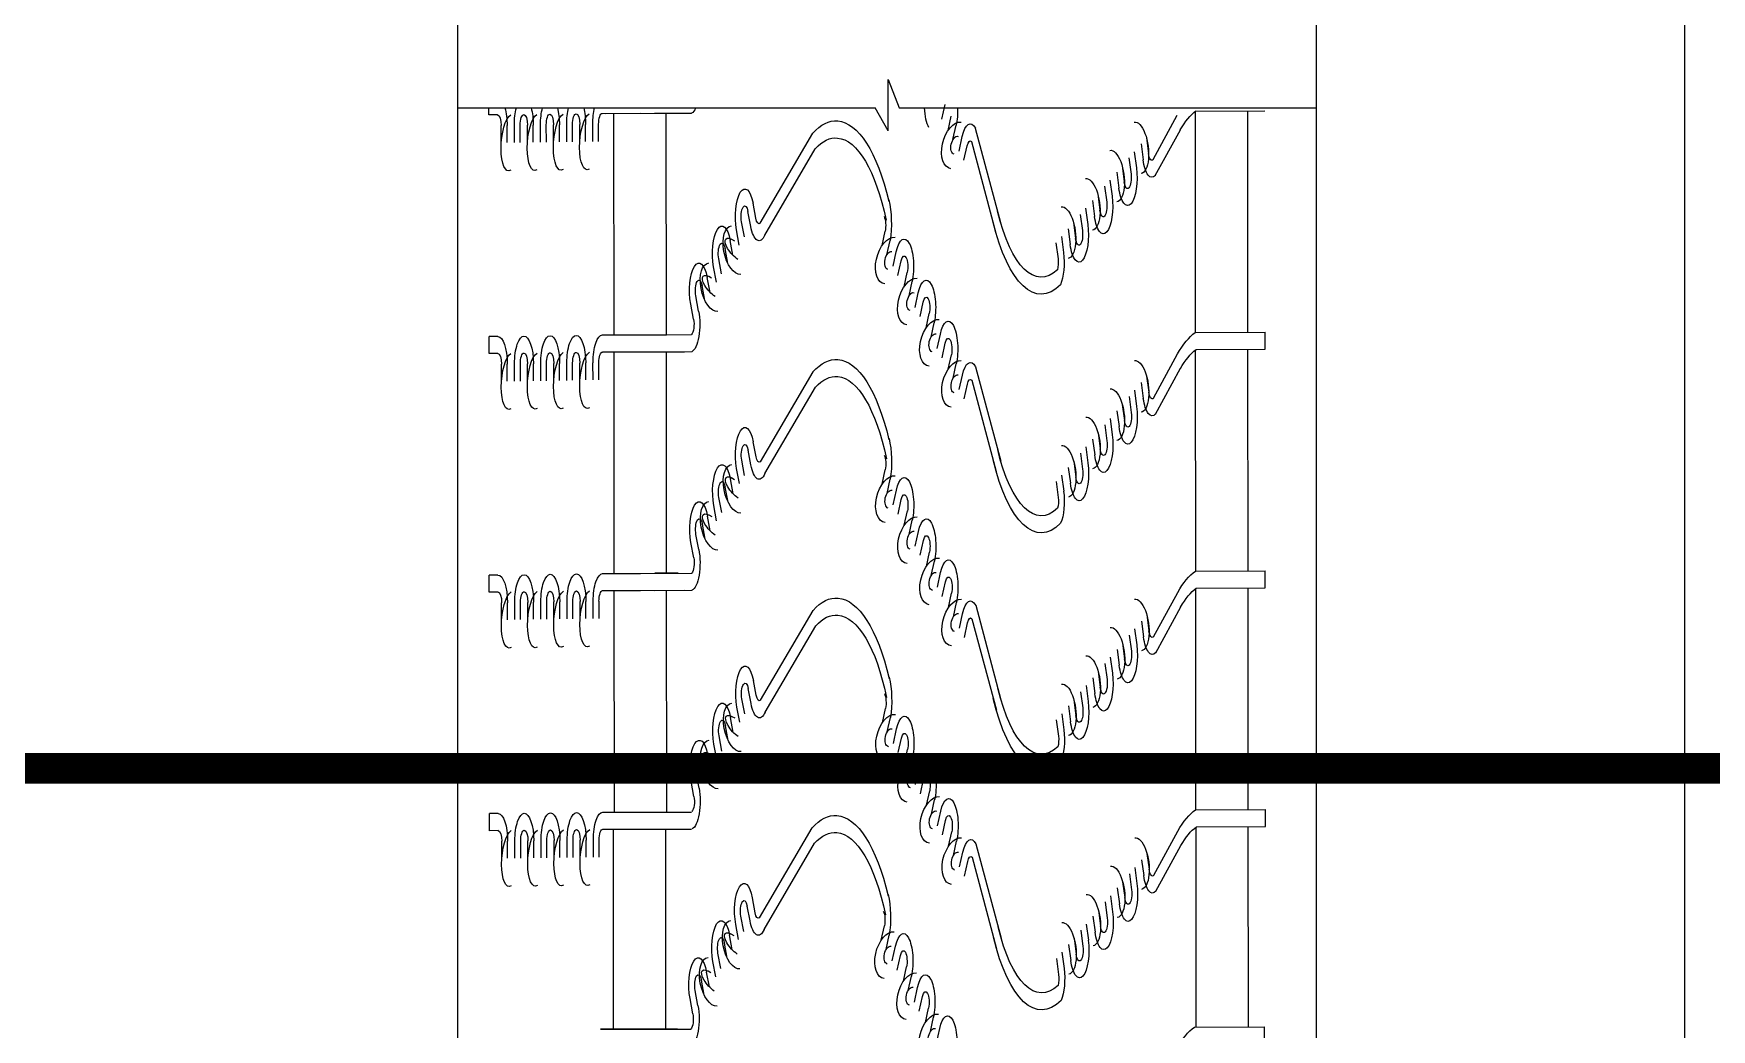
# Model space of a CAD drawing. Header units: inches. Extents: x -26985 to 86262, y -10753 to 149570.
# Drawn here: x -4527 to -3980, y 45802 to 46126 of the extents above; entities that cross this region are included whole.
import ezdxf

# ---------------------------------------------------------------- set-up
doc = ezdxf.new("R2010")
doc.units = ezdxf.units.IN
doc.header["$MEASUREMENT"] = 0
doc.linetypes.add('ACAD_ISO02W100', pattern=[15, 12, -3])
for name, color, linetype in [('JY', 7, 'Continuous'), ('JYKC', 4, 'Continuous'), ('JYKC-YM', 4, 'Continuous')]:
    doc.layers.add(name, color=color, linetype=linetype)

# ---------------------------------------------------------------- blocks, each defined once
blk = doc.blocks.new('JYDSB-3115-P')
at = {"layer": 'JYKC', "color": 132}
for p, q in [((0, 440), (3115, 440)), ((0, 160), (3115, 160))]:
    blk.add_line(p, q, dxfattribs=at)
at = {"layer": 'JYKC', "color": 136, "ltscale": 0.5}
for p, q in [((615.26, 303.92), (615.26, 440)), ((310.21, 422.98), (315.77, 422.98)), ((315.67, 400.23), (315.77, 422.98)), ((380.97, 400.82), (381.06, 423.33)), ((381.06, 423.33), (386.62, 423.33)), ((386.52, 400.58), (386.62, 423.33)), ((458.72, 400.76), (458.81, 423.27)), ((458.81, 423.27), (464.37, 423.27)), ((464.28, 400.53), (464.37, 423.27)), ((536.47, 400.7), (536.56, 423.21)), ((536.56, 423.21), (542.12, 423.21)), ((542.03, 400.47), (542.12, 423.21)), ((614.22, 400.64), (614.31, 423.15)), ((381.04, 417.64), (315.75, 417.69)), ((458.79, 417.59), (386.59, 417.64)), ((536.54, 417.53), (464.34, 417.58)), ((614.29, 417.47), (542.09, 417.52)), ((380.8, 400.59), (315.68, 400.64)), ((458.55, 400.53), (386.52, 400.58)), ((536.3, 400.47), (464.28, 400.53)), ((614.05, 400.41), (542.03, 400.47)), ((359.95, 387.6), (374.87, 395.79)), ((365.15, 386.93), (379.58, 394.78)), ((437.7, 387.55), (452.62, 395.73)), ((442.9, 386.87), (457.33, 394.72)), ((515.45, 387.49), (530.37, 395.67)), ((520.65, 386.81), (535.08, 394.66)), ((593.2, 387.43), (608.12, 395.61)), ((598.4, 386.76), (612.83, 394.6)), ((370.24, 382.94), (365.08, 383.63)), ((372.27, 384.7), (367.11, 385.39)), ((447.99, 382.88), (442.83, 383.57)), ((450.02, 384.64), (444.86, 385.34)), ((525.74, 382.82), (520.58, 383.51)), ((527.77, 384.58), (522.61, 385.28)), ((603.49, 382.76), (598.33, 383.46)), ((605.52, 384.53), (600.36, 385.22)), ((363.05, 376.78), (357.89, 377.47)), ((365.67, 378.97), (360.43, 379.67)), ((367.7, 380.73), (362.46, 381.44)), ((443.42, 378.91), (438.18, 379.62)), ((445.45, 380.68), (440.21, 381.38)), ((521.17, 378.85), (515.93, 379.56)), ((523.2, 380.62), (517.96, 381.32)), ((598.92, 378.8), (593.68, 379.5)), ((600.95, 380.56), (595.71, 381.26)), ((358.48, 372.81), (353.24, 373.51)), ((361.02, 375.01), (355.86, 375.71)), ((436.23, 372.75), (430.99, 373.45)), ((438.77, 374.95), (433.61, 375.65)), ((440.8, 376.72), (435.64, 377.41)), ((513.98, 372.69), (508.74, 373.4)), ((516.52, 374.9), (511.36, 375.59)), ((518.55, 376.66), (513.39, 377.35)), ((591.73, 372.63), (586.49, 373.34)), ((594.27, 374.84), (589.11, 375.53)), ((596.3, 376.6), (591.14, 377.29)), ((351.8, 367.09), (346.64, 367.78)), ((353.83, 368.85), (348.67, 369.55)), ((356.45, 371.05), (351.21, 371.75)), ((429.55, 367.03), (424.39, 367.72)), ((431.58, 368.79), (426.42, 369.49)), ((434.2, 370.99), (428.96, 371.69)), ((507.3, 366.97), (502.14, 367.67)), ((509.33, 368.74), (504.17, 369.43)), ((511.95, 370.93), (506.71, 371.63)), ((585.05, 366.91), (579.89, 367.61)), ((587.08, 368.68), (581.92, 369.37)), ((589.7, 370.87), (584.46, 371.57)), ((344.61, 360.93), (339.45, 361.62)), ((347.23, 363.12), (341.99, 363.83)), ((349.26, 364.88), (344.02, 365.59)), ((422.36, 360.87), (417.2, 361.56)), ((424.98, 363.06), (419.74, 363.77)), ((427.01, 364.83), (421.77, 365.53)), ((500.11, 360.81), (494.96, 361.5)), ((502.73, 363), (497.49, 363.71)), ((504.76, 364.77), (499.52, 365.47)), ((577.87, 360.75), (572.71, 361.45)), ((580.48, 362.95), (575.24, 363.65)), ((582.51, 364.71), (577.27, 365.41)), ((338.02, 355.2), (332.78, 355.9)), ((340.05, 356.96), (334.81, 357.66)), ((342.58, 359.16), (337.42, 359.86)), ((415.77, 355.14), (410.53, 355.84)), ((417.8, 356.9), (412.56, 357.61)), ((420.33, 359.11), (415.17, 359.8)), ((493.52, 355.08), (488.28, 355.78)), ((495.55, 356.84), (490.31, 357.55)), ((498.08, 359.05), (492.92, 359.74)), ((571.27, 355.02), (566.03, 355.73)), ((573.3, 356.79), (568.06, 357.49)), ((575.83, 358.99), (570.68, 359.68)), ((371.03, 327.68), (341.19, 335.65)), ((375.38, 328.92), (344.61, 337.15)), ((448.78, 327.62), (418.94, 335.6)), ((453.13, 328.86), (422.36, 337.09)), ((526.53, 327.56), (496.69, 335.54)), ((530.88, 328.8), (500.12, 337.03)), ((604.28, 327.5), (574.44, 335.48)), ((608.63, 328.74), (577.87, 336.97)), ((364.91, 325.23), (369.65, 326.26)), ((367.9, 323.63), (372.65, 324.67)), ((442.66, 325.17), (447.4, 326.2)), ((445.65, 323.57), (450.4, 324.61)), ((520.41, 325.11), (525.15, 326.15)), ((523.41, 323.51), (528.15, 324.55)), ((598.16, 325.05), (602.9, 326.09)), ((601.16, 323.46), (605.9, 324.49)), ((371.65, 321.64), (376.32, 322.65)), ((374.64, 320.04), (379.31, 321.06)), ((378.31, 318.03), (383.06, 319.06)), ((381.31, 316.43), (386.05, 317.46)), ((449.4, 321.58), (454.07, 322.6)), ((452.39, 319.98), (457.06, 321)), ((456.06, 317.97), (460.81, 319)), ((459.06, 316.37), (463.8, 317.41)), ((527.15, 321.52), (531.82, 322.54)), ((530.14, 319.92), (534.81, 320.94)), ((533.81, 317.91), (538.56, 318.95)), ((536.81, 316.31), (541.55, 317.35)), ((604.9, 321.46), (609.57, 322.48)), ((607.89, 319.86), (612.56, 320.88)), ((611.57, 317.85), (616.31, 318.89)), ((310.46, 316.08), (315.2, 317.12)), ((314.2, 314.08), (318.87, 315.1)), ((317.2, 312.49), (321.87, 313.51)), ((385.05, 314.43), (389.72, 315.45)), ((388.05, 312.84), (392.72, 313.86)), ((391.72, 310.83), (396.46, 311.86)), ((462.8, 314.38), (467.47, 315.39)), ((465.8, 312.78), (470.47, 313.8)), ((540.55, 314.32), (545.22, 315.34)), ((543.55, 312.72), (548.22, 313.74)), ((320.87, 310.48), (325.61, 311.51)), ((323.86, 308.88), (328.61, 309.91)), ((327.61, 306.88), (332.28, 307.9)), ((394.71, 309.23), (399.46, 310.26)), ((398.46, 307.23), (403.13, 308.25)), ((401.45, 305.64), (406.12, 306.66)), ((469.47, 310.77), (474.21, 311.8)), ((472.46, 309.17), (477.21, 310.21)), ((476.21, 307.17), (480.88, 308.19)), ((479.2, 305.58), (483.87, 306.6)), ((547.22, 310.71), (551.96, 311.74)), ((550.21, 309.11), (554.96, 310.15)), ((553.96, 307.12), (558.63, 308.14)), ((556.95, 305.52), (561.62, 306.54)), ((330.6, 305.29), (335.27, 306.31)), ((334.27, 303.28), (339.01, 304.31)), ((337.27, 301.68), (342.01, 302.71)), ((405.12, 303.62), (409.87, 304.66)), ((408.12, 302.03), (412.86, 303.06)), ((411.86, 300.03), (416.53, 301.05)), ((482.87, 303.57), (487.62, 304.6)), ((485.87, 301.97), (490.61, 303)), ((489.61, 299.97), (494.28, 300.99)), ((560.62, 303.51), (565.37, 304.54)), ((563.62, 301.91), (568.36, 302.95)), ((567.36, 299.92), (572.03, 300.93)), ((624.52, 300.32), (615.26, 303.92)), ((341.01, 299.68), (345.68, 300.7)), ((344.01, 298.09), (348.68, 299.1)), ((414.86, 298.44), (419.53, 299.45)), ((492.61, 298.38), (497.28, 299.4)), ((570.36, 298.32), (575.03, 299.34)), ((607.76, 300.32), (615.26, 296.14)), ((607.76, 300.32), (624.52, 300.32)), ((615.26, 160), (615.26, 296.14)), ((347.45, 259.87), (375.58, 276.35)), ((351.32, 258.37), (380.61, 275.53)), ((418.31, 260.22), (446.43, 276.7)), ((422.17, 258.71), (451.46, 275.88)), ((496.06, 260.16), (524.18, 276.64)), ((499.92, 258.66), (529.21, 275.82)), ((573.81, 260.1), (601.93, 276.58)), ((577.67, 258.6), (606.96, 275.76)), ((423.8, 257.3), (428.66, 256.39)), ((501.55, 257.24), (506.41, 256.33)), ((579.3, 257.18), (584.16, 256.27)), ((346.86, 253.23), (351.8, 252.3)), ((350.28, 255.29), (355.14, 254.38)), ((352.95, 256.95), (357.81, 256.04)), ((415.05, 251.92), (419.98, 250.99)), ((417.72, 253.58), (422.65, 252.65)), ((421.13, 255.64), (425.99, 254.73)), ((492.8, 251.86), (497.73, 250.93)), ((495.47, 253.52), (500.4, 252.6)), ((498.88, 255.58), (503.74, 254.67)), ((570.55, 251.8), (575.48, 250.88)), ((573.22, 253.46), (578.15, 252.54)), ((576.63, 255.52), (581.49, 254.61)), ((338.19, 247.83), (343.05, 246.92)), ((340.86, 249.49), (345.72, 248.58)), ((344.2, 251.57), (349.13, 250.64)), ((409.04, 248.18), (413.9, 247.27)), ((411.71, 249.84), (416.57, 248.93)), ((486.79, 248.12), (491.65, 247.21)), ((489.46, 249.78), (494.32, 248.87)), ((564.54, 248.06), (569.4, 247.15)), ((567.21, 249.72), (572.07, 248.81)), ((328.77, 242.03), (333.63, 241.12)), ((332.11, 244.11), (337.05, 243.18)), ((334.78, 245.77), (339.72, 244.84)), ((396.95, 240.72), (401.82, 239.81)), ((399.62, 242.38), (404.48, 241.47)), ((402.96, 244.46), (407.9, 243.53)), ((405.63, 246.12), (410.57, 245.19)), ((477.37, 242.32), (482.23, 241.41)), ((480.71, 244.4), (485.65, 243.47)), ((483.38, 246.06), (488.32, 245.13)), ((555.12, 242.26), (559.98, 241.35)), ((558.46, 244.34), (563.4, 243.41)), ((561.13, 246), (566.07, 245.08)), ((314.96, 206.55), (315.01, 235.98)), ((320.02, 236.65), (324.96, 235.72)), ((322.69, 238.31), (327.63, 237.38)), ((326.1, 240.37), (330.96, 239.46)), ((380.18, 207.29), (380.22, 236.26)), ((385.74, 207.28), (385.77, 236.26)), ((390.87, 236.99), (395.81, 236.07)), ((393.54, 238.66), (398.48, 237.73)), ((457.99, 219.55), (458.05, 236.37)), ((463.54, 219.54), (463.61, 236.27)), ((468.62, 236.94), (473.56, 236.01)), ((471.29, 238.6), (476.23, 237.67)), ((474.7, 240.66), (479.57, 239.75)), ((535.75, 224.23), (535.8, 236.31)), ((541.31, 224.22), (541.36, 236.21)), ((546.37, 236.88), (551.31, 235.95)), ((549.04, 238.54), (553.98, 237.61)), ((552.45, 240.6), (557.32, 239.69)), ((613.5, 224.17), (613.55, 236.25)), ((314.99, 231.61), (314.96, 206.55)), ((458, 224.28), (458.04, 233.94)), ((463.59, 231.9), (463.56, 224.28)), ((535.75, 224.23), (535.79, 233.88)), ((613.5, 224.17), (613.54, 233.82)), ((380.21, 227.73), (314.98, 227.78)), ((385.76, 228.13), (458.02, 228.07)), ((463.57, 228.07), (535.77, 228.02)), ((535.69, 207.17), (535.77, 228.02)), ((541.24, 207.17), (541.32, 228.01)), ((541.32, 228.01), (613.52, 227.96)), ((613.44, 207.11), (613.52, 227.96)), ((457.93, 207.23), (457.99, 219.55)), ((463.49, 207.22), (463.54, 219.54)), ((613.44, 208.2), (613.49, 219.43)), ((380.19, 210.67), (314.96, 210.72)), ((385.74, 211.07), (457.95, 211.02)), ((463.5, 211.01), (535.7, 210.96)), ((541.25, 210.96), (613.45, 210.9)), ((371.07, 204.21), (376.7, 204.21)), ((371.08, 206.11), (376.71, 206.1)), ((448.82, 204.16), (454.45, 204.15)), ((448.83, 206.05), (454.46, 206.05)), ((526.57, 204.1), (532.2, 204.09)), ((526.58, 205.99), (532.21, 205.99)), ((604.32, 204.04), (609.95, 204.03)), ((604.33, 205.93), (609.96, 205.93)), ((370.96, 197.58), (376.59, 197.58)), ((371.05, 199.95), (376.6, 199.95)), ((371.06, 201.84), (376.6, 201.84)), ((448.71, 197.52), (454.34, 197.52)), ((448.8, 199.89), (454.35, 199.89)), ((448.81, 201.79), (454.35, 201.78)), ((526.46, 197.46), (532.09, 197.46)), ((526.55, 199.83), (532.1, 199.83)), ((526.56, 201.73), (532.11, 201.72)), ((604.21, 197.41), (609.84, 197.4)), ((604.3, 199.77), (609.85, 199.77)), ((604.31, 201.67), (609.86, 201.67)), ((370.94, 193.32), (376.48, 193.31)), ((370.95, 195.69), (376.58, 195.68)), ((448.69, 193.26), (454.23, 193.25)), ((448.7, 195.63), (454.33, 195.62)), ((526.44, 193.2), (531.98, 193.2)), ((526.45, 195.57), (532.08, 195.56)), ((604.19, 193.14), (609.73, 193.14)), ((604.2, 195.51), (609.83, 195.51)), ((370.83, 187.16), (376.46, 187.15)), ((370.84, 189.05), (376.47, 189.05)), ((370.93, 191.42), (376.48, 191.42)), ((448.58, 187.1), (454.21, 187.09)), ((448.59, 188.99), (454.22, 188.99)), ((448.68, 191.36), (454.23, 191.36)), ((526.33, 187.04), (531.96, 187.04)), ((526.34, 188.94), (531.97, 188.93)), ((526.43, 191.3), (531.98, 191.3)), ((604.08, 186.98), (609.71, 186.98)), ((604.09, 188.88), (609.72, 188.87)), ((604.18, 191.25), (609.73, 191.24)), ((370.81, 182.89), (376.35, 182.89)), ((370.82, 184.79), (376.36, 184.78)), ((448.56, 182.84), (454.1, 182.83)), ((448.57, 184.73), (454.11, 184.73)), ((526.31, 182.78), (531.85, 182.77)), ((526.32, 184.67), (531.86, 184.67)), ((604.06, 182.72), (609.6, 182.71)), ((604.07, 184.61), (609.61, 184.61)), ((370.7, 176.26), (376.24, 176.26)), ((370.71, 180.52), (376.34, 180.52)), ((370.71, 178.63), (376.34, 178.63)), ((448.45, 176.2), (453.99, 176.2)), ((448.46, 180.47), (454.09, 180.46)), ((448.46, 178.57), (454.09, 178.57)), ((526.2, 176.14), (531.74, 176.14)), ((526.21, 180.41), (531.84, 180.4)), ((526.21, 178.51), (531.84, 178.51)), ((603.95, 176.09), (609.49, 176.08)), ((603.96, 180.35), (609.59, 180.35)), ((603.96, 178.45), (609.59, 178.45)), ((370.69, 174.37), (376.23, 174.36)), ((379.7, 173.17), (379.69, 170.33)), ((379.69, 170.33), (385.24, 170.33)), ((385.25, 173.17), (385.24, 170.33)), ((448.44, 174.31), (453.98, 174.3)), ((457.45, 173.12), (457.44, 170.27)), ((457.44, 170.27), (462.99, 170.27)), ((463, 173.11), (462.99, 170.27)), ((526.19, 174.25), (531.73, 174.24)), ((535.2, 173.06), (535.19, 170.22)), ((535.19, 170.22), (540.74, 170.21)), ((540.75, 173.05), (540.74, 170.21)), ((603.94, 174.19), (609.48, 174.19)), ((612.95, 173), (612.94, 170.16)), ((612.94, 170.16), (615.26, 170.16))]:
    blk.add_line(p, q, dxfattribs=at)
for centre, major_axis, ratio, start_param, end_param in [((256.39, 405.12), (60.98, -0.02), 0.341242, -0.538727, -0.236141), ((327.24, 405.47), (55.43, -0.02), 0.341242, -0.538727, -0.247683), ((327.24, 405.47), (60.98, -0.02), 0.341242, -0.538727, -0.236141), ((404.99, 405.41), (55.43, -0.02), 0.341242, -0.538727, -0.247683), ((404.99, 405.41), (60.98, -0.02), 0.341242, -0.538727, -0.236141), ((482.74, 405.35), (55.43, -0.02), 0.341242, -0.538727, -0.247683), ((482.74, 405.35), (60.98, -0.02), 0.341242, -0.538727, -0.236141), ((560.49, 405.3), (55.43, -0.02), 0.341242, -0.538727, -0.247683), ((368.38, 386.5), (9.02, 0), 0.341242, 2.76743, 4.338227), ((368.97, 381.84), (8.41, -1.06), 0.409124, -0.018997, 3.122596), ((368.38, 386.5), (3.47, 0), 0.341242, 2.76743, 4.338227), ((446.13, 386.44), (9.02, 0), 0.341242, 2.76743, 4.338227), ((446.72, 381.78), (8.41, -1.06), 0.409124, -0.018997, 3.122596), ((446.13, 386.44), (3.47, 0), 0.341242, 2.76743, 4.338227), ((523.88, 386.38), (9.02, 0), 0.341242, 2.76743, 4.338227), ((524.47, 381.72), (8.41, -1.06), 0.409124, -0.018997, 3.122596), ((523.88, 386.38), (3.47, 0), 0.341242, 2.76743, 4.338227), ((601.63, 386.32), (9.02, 0), 0.341242, 2.76743, 4.338227), ((602.22, 381.66), (8.41, -1.06), 0.409124, -0.018997, 3.122596), ((601.63, 386.32), (3.47, 0), 0.341242, 2.76743, 4.338227), ((359.16, 378.57), (9.02, 0), 0.341242, 2.76743, 4.338227), ((359.16, 378.57), (9.02, 0), 0.341242, 1.196634, 2.76743), ((359.75, 373.91), (8.41, -1.06), 0.409124, -0.018997, 3.122596), ((359.16, 378.57), (3.47, 0), 0.341242, 2.76743, 4.338227), ((359.16, 378.57), (3.47, 0), 0.341242, 1.196634, 2.76743), ((436.91, 378.51), (9.02, 0), 0.341242, 2.76743, 4.338227), ((436.91, 378.51), (9.02, 0), 0.341242, 1.196634, 2.76743), ((437.5, 373.85), (8.41, -1.06), 0.409124, -0.018997, 3.122596), ((436.91, 378.51), (3.47, 0), 0.341242, 2.76743, 4.338227), ((436.91, 378.51), (3.47, 0), 0.341242, 1.196634, 2.76743), ((514.66, 378.46), (9.02, 0), 0.341242, 2.76743, 4.338227), ((514.66, 378.46), (9.02, 0), 0.341242, 1.196634, 2.76743), ((515.25, 373.79), (8.41, -1.06), 0.409124, -0.018997, 3.122596), ((514.66, 378.46), (3.47, 0), 0.341242, 2.76743, 4.338227), ((514.66, 378.46), (3.47, 0), 0.341242, 1.196634, 2.76743), ((592.41, 378.4), (9.02, 0), 0.341242, 2.76743, 4.338227), ((592.41, 378.4), (9.02, 0), 0.341242, 1.196634, 2.76743), ((593, 373.74), (8.41, -1.06), 0.409124, -0.018997, 3.122596), ((592.41, 378.4), (3.47, 0), 0.341242, 2.76743, 4.338227), ((592.41, 378.4), (3.47, 0), 0.341242, 1.196634, 2.76743), ((349.94, 370.65), (9.02, 0), 0.341242, 1.196634, 2.76743), ((427.69, 370.59), (9.02, 0), 0.341242, 1.196634, 2.76743), ((505.44, 370.53), (9.02, 0), 0.341242, 1.196634, 2.76743), ((583.19, 370.47), (9.02, 0), 0.341242, 1.196634, 2.76743), ((349.94, 370.65), (9.02, 0), 0.341242, 2.76743, 4.338227), ((350.53, 365.99), (8.41, -1.06), 0.409124, -0.018997, 3.122596), ((349.94, 370.65), (3.47, 0), 0.341242, 2.76743, 4.338227), ((349.94, 370.65), (3.47, 0), 0.341242, 1.196634, 2.76743), ((427.69, 370.59), (9.02, 0), 0.341242, 2.76743, 4.338227), ((428.28, 365.93), (8.41, -1.06), 0.409124, -0.018997, 3.122596), ((427.69, 370.59), (3.47, 0), 0.341242, 2.76743, 4.338227), ((427.69, 370.59), (3.47, 0), 0.341242, 1.196634, 2.76743), ((505.44, 370.53), (9.02, 0), 0.341242, 2.76743, 4.338227), ((506.03, 365.87), (8.41, -1.06), 0.409124, -0.018997, 3.122596), ((505.44, 370.53), (3.47, 0), 0.341242, 2.76743, 4.338227), ((505.44, 370.53), (3.47, 0), 0.341242, 1.196634, 2.76743), ((583.19, 370.47), (9.02, 0), 0.341242, 2.76743, 4.338227), ((583.78, 365.81), (8.41, -1.06), 0.409124, -0.018997, 3.122596), ((583.19, 370.47), (3.47, 0), 0.341242, 2.76743, 4.338227), ((583.19, 370.47), (3.47, 0), 0.341242, 1.196634, 2.76743), ((340.72, 362.72), (9.02, 0), 0.341242, 2.76743, 4.338227), ((340.72, 362.72), (9.02, 0), 0.341242, 1.196634, 2.76743), ((341.32, 358.06), (8.41, -1.06), 0.409124, -0.018997, 3.122596), ((340.72, 362.72), (3.47, 0), 0.341242, 2.76743, 4.338227), ((340.72, 362.72), (3.47, 0), 0.341242, 1.196634, 2.76743), ((418.47, 362.66), (9.02, 0), 0.341242, 2.76743, 4.338227), ((418.47, 362.66), (9.02, 0), 0.341242, 1.196634, 2.76743), ((419.07, 358), (8.41, -1.06), 0.409124, -0.018997, 3.122596), ((418.47, 362.66), (3.47, 0), 0.341242, 2.76743, 4.338227), ((418.47, 362.66), (3.47, 0), 0.341242, 1.196634, 2.76743), ((496.22, 362.61), (9.02, 0), 0.341242, 2.76743, 4.338227), ((496.22, 362.61), (9.02, 0), 0.341242, 1.196634, 2.76743), ((496.82, 357.95), (8.41, -1.06), 0.409124, -0.018997, 3.122596), ((496.22, 362.61), (3.47, 0), 0.341242, 2.76743, 4.338227), ((496.22, 362.61), (3.47, 0), 0.341242, 1.196634, 2.76743), ((573.97, 362.55), (9.02, 0), 0.341242, 2.76743, 4.338227), ((573.97, 362.55), (9.02, 0), 0.341242, 1.196634, 2.76743), ((574.57, 357.89), (8.41, -1.06), 0.409124, -0.018997, 3.122596), ((573.97, 362.55), (3.47, 0), 0.341242, 2.76743, 4.338227), ((573.97, 362.55), (3.47, 0), 0.341242, 1.196634, 2.76743), ((377.99, 350.37), (56.72, -0.02), 0.341242, 2.810288, 4.092456), ((377.99, 350.37), (51.16, -0.02), 0.341242, 2.832082, 4.094791), ((331.51, 354.8), (9.02, 0), 0.341242, 1.196634, 2.484684), ((331.51, 354.8), (3.47, 0), 0.341242, 1.196634, 2.274545), ((455.74, 350.31), (56.72, -0.02), 0.341242, 2.810288, 4.092456), ((455.74, 350.31), (51.16, -0.02), 0.341242, 2.832082, 4.094791), ((409.26, 354.74), (9.02, 0), 0.341242, 1.196634, 2.484684), ((409.26, 354.74), (3.47, 0), 0.341242, 1.196634, 2.274545), ((533.49, 350.25), (56.72, -0.02), 0.341242, 2.810288, 4.092456), ((533.49, 350.25), (51.16, -0.02), 0.341242, 2.832082, 4.094791), ((487.01, 354.68), (9.02, 0), 0.341242, 1.196634, 2.484684), ((487.01, 354.68), (3.47, 0), 0.341242, 1.196634, 2.274545), ((611.24, 350.19), (56.72, -0.02), 0.341242, 2.810288, 4.092456), ((564.76, 354.62), (9.02, 0), 0.341242, 1.196634, 2.484684), ((564.76, 354.62), (3.47, 0), 0.341242, 1.196634, 2.274545), ((611.24, 350.19), (51.16, -0.02), 0.341242, 2.832082, 4.094791), ((367.78, 327.26), (9.02, 0), 0.341242, -1.001065, 0.569731), ((445.53, 327.2), (9.02, 0), 0.341242, -1.001065, 0.569731), ((523.28, 327.14), (9.02, 0), 0.341242, -1.001065, 0.569731), ((601.03, 327.09), (9.02, 0), 0.341242, -1.001065, 0.569731), ((310.33, 319.71), (9.02, 0), 0.341242, 0.569731, 2.140528), ((369.78, 322.63), (7.53, 2.05), 0.565675, 3.051072, 6.192664), ((369.78, 322.63), (2.93, 0.61), 0.541171, -3.123134, 0.018458), ((367.78, 327.26), (3.47, 0), 0.341242, -1.001065, 0.359095), ((381.18, 320.06), (9.02, 0), 0.341242, 0.569731, 2.140528), ((447.53, 322.58), (7.53, 2.05), 0.565675, 3.051072, 6.192664), ((447.53, 322.58), (2.93, 0.61), 0.541171, -3.123134, 0.018458), ((445.53, 327.2), (3.47, 0), 0.341242, -1.001065, 0.359095), ((458.93, 320), (9.02, 0), 0.341242, 0.569731, 2.140528), ((525.28, 322.52), (7.53, 2.05), 0.565675, 3.051072, 6.192664), ((525.28, 322.52), (2.93, 0.61), 0.541171, -3.123134, 0.018458), ((523.28, 327.14), (3.47, 0), 0.341242, -1.001065, 0.359095), ((536.68, 319.94), (9.02, 0), 0.341242, 0.569731, 2.140528), ((603.03, 322.46), (7.53, 2.05), 0.565675, 3.051072, 6.192664), ((603.03, 322.46), (2.93, 0.61), 0.541171, -3.123134, 0.018458), ((601.03, 327.09), (3.47, 0), 0.341242, -1.001065, 0.359095), ((614.43, 319.89), (9.02, 0), 0.341242, 1.479274, 2.140528), ((310.33, 319.71), (9.02, 0), 0.341242, -1.001065, 0.569731), ((381.18, 320.06), (3.47, 0), 0.341242, 0.569731, 2.140528), ((381.18, 320.06), (3.47, 0), 0.341242, -1.001065, 0.569731), ((381.18, 320.06), (9.02, 0), 0.341242, -1.001065, 0.569731), ((458.93, 320), (3.47, 0), 0.341242, 0.569731, 2.140528), ((458.93, 320), (3.47, 0), 0.341242, -1.001065, 0.569731), ((458.93, 320), (9.02, 0), 0.341242, -1.001065, 0.569731), ((536.68, 319.94), (3.47, 0), 0.341242, 0.569731, 2.140528), ((536.68, 319.94), (3.47, 0), 0.341242, -1.001065, 0.569731), ((536.68, 319.94), (9.02, 0), 0.341242, -1.001065, 0.569731), ((312.33, 315.08), (7.53, 2.05), 0.565675, 3.051072, 6.192664), ((312.33, 315.08), (2.93, 0.61), 0.541171, -3.123134, 0.018458), ((323.74, 312.51), (9.02, 0), 0.341242, 0.569731, 2.140528), ((323.74, 312.51), (3.47, 0), 0.341242, 0.569731, 2.140528), ((323.74, 312.51), (3.47, 0), 0.341242, -1.001065, 0.569731), ((323.74, 312.51), (9.02, 0), 0.341242, -1.001065, 0.569731), ((383.18, 315.43), (7.53, 2.05), 0.565675, 3.051072, 6.192664), ((383.18, 315.43), (2.93, 0.61), 0.541171, -3.123134, 0.018458), ((394.59, 312.86), (9.02, 0), 0.341242, 0.569731, 2.140528), ((394.59, 312.86), (3.47, 0), 0.341242, 0.569731, 2.140528), ((394.59, 312.86), (3.47, 0), 0.341242, -1.001065, 0.569731), ((394.59, 312.86), (9.02, 0), 0.341242, -1.001065, 0.569731), ((460.93, 315.37), (7.53, 2.05), 0.565675, 3.051072, 6.192664), ((460.93, 315.37), (2.93, 0.61), 0.541171, -3.123134, 0.018458), ((472.34, 312.8), (9.02, 0), 0.341242, 0.569731, 2.140528), ((472.34, 312.8), (3.47, 0), 0.341242, 0.569731, 2.140528), ((472.34, 312.8), (3.47, 0), 0.341242, -1.001065, 0.569731), ((472.34, 312.8), (9.02, 0), 0.341242, -1.001065, 0.569731), ((538.68, 315.32), (7.53, 2.05), 0.565675, 3.051072, 6.192664), ((538.68, 315.32), (2.93, 0.61), 0.541171, -3.123134, 0.018458), ((550.09, 312.74), (9.02, 0), 0.341242, 0.569731, 2.140528), ((550.09, 312.74), (3.47, 0), 0.341242, 0.569731, 2.140528), ((550.09, 312.74), (3.47, 0), 0.341242, -1.001065, 0.569731), ((550.09, 312.74), (9.02, 0), 0.341242, -1.001065, 0.569731), ((616.43, 315.26), (9.02, 0), 0.341242, -2.571861, -1.700915), ((325.74, 307.88), (7.53, 2.05), 0.565675, 3.051072, 6.192664), ((325.74, 307.88), (2.93, 0.61), 0.541171, -3.123134, 0.018458), ((337.14, 305.31), (9.02, 0), 0.341242, 0.569731, 2.140528), ((337.14, 305.31), (3.47, 0), 0.341242, 0.569731, 2.140528), ((337.14, 305.31), (9.02, 0), 0.341242, -1.001065, 0.569731), ((396.59, 308.23), (7.53, 2.05), 0.565675, 3.051072, 6.192664), ((396.59, 308.23), (2.93, 0.61), 0.541171, -3.123134, 0.018458), ((407.99, 305.66), (9.02, 0), 0.341242, 0.569731, 2.140528), ((407.99, 305.66), (3.47, 0), 0.341242, 0.569731, 2.140528), ((407.99, 305.66), (9.02, 0), 0.341242, -1.001065, 0.569731), ((474.34, 308.17), (7.53, 2.05), 0.565675, 3.051072, 6.192664), ((474.34, 308.17), (2.93, 0.61), 0.541171, -3.123134, 0.018458), ((485.74, 305.6), (9.02, 0), 0.341242, 0.569731, 2.140528), ((485.74, 305.6), (3.47, 0), 0.341242, 0.569731, 2.140528), ((485.74, 305.6), (9.02, 0), 0.341242, -1.001065, 0.569731), ((552.09, 308.11), (7.53, 2.05), 0.565675, 3.051072, 6.192664), ((552.09, 308.11), (2.93, 0.61), 0.541171, -3.123134, 0.018458), ((563.49, 305.54), (9.02, 0), 0.341242, 0.569731, 2.140528), ((563.49, 305.54), (3.47, 0), 0.341242, 0.569731, 2.140528), ((563.49, 305.54), (9.02, 0), 0.341242, -1.001065, 0.569731), ((339.14, 300.68), (7.53, 2.05), 0.565675, 3.051072, 6.192664), ((339.14, 300.68), (2.93, 0.61), 0.541171, -3.123134, 0.018458), ((337.14, 305.31), (3.47, 0), 0.341242, -1.001065, 0.569731), ((351.3, 296.67), (13.07, 0), 0.341242, 0.950736, 2.015322), ((409.99, 301.03), (7.53, 2.05), 0.565675, 3.051072, 6.192664), ((409.99, 301.03), (2.93, 0.61), 0.541171, -3.123134, 0.018458), ((407.99, 305.66), (3.47, 0), 0.341242, -1.001065, 0.569731), ((422.15, 297.02), (13.07, 0), 0.341242, 0.950736, 2.015322), ((487.74, 300.97), (7.53, 2.05), 0.565675, 3.051072, 6.192664), ((487.74, 300.97), (2.93, 0.61), 0.541171, -3.123134, 0.018458), ((485.74, 305.6), (3.47, 0), 0.341242, -1.001065, 0.569731), ((499.9, 296.97), (13.07, 0), 0.341242, 0.950736, 2.015322), ((565.49, 300.91), (7.53, 2.05), 0.565675, 3.051072, 6.192664), ((565.49, 300.91), (2.93, 0.61), 0.541171, -3.123134, 0.018458), ((563.49, 305.54), (3.47, 0), 0.341242, -1.001065, 0.569731), ((577.65, 296.91), (13.07, 0), 0.341242, 0.950736, 2.015322), ((350.55, 298.11), (3.47, 0), 0.341242, 0.569731, 2.140528), ((322.61, 283.07), (56.48, -0.02), 0.341242, 0.028745, 1.017872), ((323.32, 283.17), (61.32, -0.02), 0.341242, 0.023113, 0.960257), ((421.4, 298.46), (3.47, 0), 0.341242, 0.569731, 2.140528), ((393.46, 283.42), (56.48, -0.02), 0.341242, 0.028745, 1.017872), ((394.17, 283.52), (61.32, -0.02), 0.341242, 0.023113, 0.960257), ((499.15, 298.4), (3.47, 0), 0.341242, 0.569731, 2.140528), ((471.21, 283.36), (56.48, -0.02), 0.341242, 0.028745, 1.017872), ((471.92, 283.46), (61.32, -0.02), 0.341242, 0.023113, 0.960257), ((576.9, 298.34), (3.47, 0), 0.341242, 0.569731, 2.140528), ((548.96, 283.3), (56.48, -0.02), 0.341242, 0.028745, 1.017872), ((549.67, 283.4), (61.32, -0.02), 0.341242, 0.023113, 0.960257), ((324.26, 282.96), (54.84, -0.02), 0.341242, -0.360087, 0.035363), ((324.26, 282.96), (60.39, -0.02), 0.341242, -0.367964, 0.033593), ((395.11, 283.31), (54.84, -0.02), 0.341242, -0.360087, 0.035363), ((395.11, 283.31), (60.39, -0.02), 0.341242, -0.367964, 0.033593), ((472.86, 283.25), (54.84, -0.02), 0.341242, -0.360087, 0.035363), ((472.86, 283.25), (60.39, -0.02), 0.341242, -0.367964, 0.033593), ((550.61, 283.19), (54.84, -0.02), 0.341242, -0.360087, 0.035363), ((550.61, 283.19), (60.39, -0.02), 0.341242, -0.367964, 0.033593), ((354.61, 257.99), (9.02, 0), 0.341242, 2.48722, 4.211165), ((354.61, 257.99), (3.47, 0), 0.341242, 2.820215, 4.211165), ((425.47, 258.34), (9.02, 0), 0.341242, 2.48722, 4.211165), ((425.47, 258.34), (3.47, 0), 0.341242, 2.820215, 4.211165), ((503.22, 258.28), (9.02, 0), 0.341242, 2.48722, 4.211165), ((503.22, 258.28), (3.47, 0), 0.341242, 2.820215, 4.211165), ((580.97, 258.22), (9.02, 0), 0.341242, 2.48722, 4.211165), ((580.97, 258.22), (3.47, 0), 0.341242, 2.820215, 4.211165), ((342.53, 250.53), (7.88, -1.7), 0.495143, -3.086249, 0.055343), ((353.47, 253.34), (9.02, 0), 0.341242, -2.07202, -0.501224), ((353.47, 253.34), (3.47, 0), 0.341242, -2.07202, -0.501224), ((353.47, 253.34), (3.47, 0), 0.341242, -0.501224, 1.069572), ((353.47, 253.34), (9.02, 0), 0.341242, -0.501224, 1.069572), ((413.38, 250.88), (7.88, -1.7), 0.495143, -3.086249, 0.055343), ((424.32, 253.69), (9.02, 0), 0.341242, -2.07202, -0.501224), ((424.32, 253.69), (3.47, 0), 0.341242, -2.07202, -0.501224), ((424.32, 253.69), (3.47, 0), 0.341242, -0.501224, 1.069572), ((424.32, 253.69), (9.02, 0), 0.341242, -0.501224, 1.069572), ((491.13, 250.82), (7.88, -1.7), 0.495143, -3.086249, 0.055343), ((502.07, 253.63), (9.02, 0), 0.341242, -2.07202, -0.501224), ((502.07, 253.63), (3.47, 0), 0.341242, -2.07202, -0.501224), ((502.07, 253.63), (3.47, 0), 0.341242, -0.501224, 1.069572), ((502.07, 253.63), (9.02, 0), 0.341242, -0.501224, 1.069572), ((568.88, 250.76), (7.88, -1.7), 0.495143, -3.086249, 0.055343), ((579.82, 253.58), (9.02, 0), 0.341242, -2.07202, -0.501224), ((579.82, 253.58), (3.47, 0), 0.341242, -2.07202, -0.501224), ((579.82, 253.58), (3.47, 0), 0.341242, -0.501224, 1.069572), ((579.82, 253.58), (9.02, 0), 0.341242, -0.501224, 1.069572), ((342.53, 250.53), (3.68, -3.28), 0.384683, -2.138596, 1.002997), ((341.38, 245.88), (3.47, 0), 0.341242, -0.501224, 1.069572), ((341.38, 245.88), (9.02, 0), 0.341242, -0.501224, 1.069572), ((413.38, 250.88), (3.68, -3.28), 0.384683, -2.138596, 1.002997), ((412.23, 246.23), (3.47, 0), 0.341242, -0.501224, 1.069572), ((412.23, 246.23), (9.02, 0), 0.341242, -0.501224, 1.069572), ((491.13, 250.82), (3.68, -3.28), 0.384683, -2.138596, 1.002997), ((489.98, 246.17), (3.47, 0), 0.341242, -0.501224, 1.069572), ((489.98, 246.17), (9.02, 0), 0.341242, -0.501224, 1.069572), ((568.88, 250.76), (3.68, -3.28), 0.384683, -2.138596, 1.002997), ((567.73, 246.11), (3.47, 0), 0.341242, -0.501224, 1.069572), ((567.73, 246.11), (9.02, 0), 0.341242, -0.501224, 1.069572), ((330.44, 243.07), (7.88, -1.7), 0.495143, -3.086249, 0.055343), ((330.44, 243.07), (3.68, -3.28), 0.384683, -2.138596, 1.002997), ((329.3, 238.42), (9.02, 0), 0.341242, -0.501224, 1.069572), ((341.38, 245.88), (9.02, 0), 0.341242, -2.07202, -0.501224), ((341.38, 245.88), (3.47, 0), 0.341242, -2.07202, -0.501224), ((401.29, 243.42), (7.88, -1.7), 0.495143, -3.086249, 0.055343), ((401.29, 243.42), (3.68, -3.28), 0.384683, -2.138596, 1.002997), ((400.15, 238.77), (9.02, 0), 0.341242, -0.501224, 1.069572), ((412.23, 246.23), (9.02, 0), 0.341242, -2.07202, -0.501224), ((412.23, 246.23), (3.47, 0), 0.341242, -2.07202, -0.501224), ((479.04, 243.36), (7.88, -1.7), 0.495143, -3.086249, 0.055343), ((479.04, 243.36), (3.68, -3.28), 0.384683, -2.138596, 1.002997), ((477.9, 238.71), (9.02, 0), 0.341242, -0.501224, 1.069572), ((489.98, 246.17), (9.02, 0), 0.341242, -2.07202, -0.501224), ((489.98, 246.17), (3.47, 0), 0.341242, -2.07202, -0.501224), ((556.79, 243.3), (7.88, -1.7), 0.495143, -3.086249, 0.055343), ((556.79, 243.3), (3.68, -3.28), 0.384683, -2.138596, 1.002997), ((555.65, 238.65), (9.02, 0), 0.341242, -0.501224, 1.069572), ((567.73, 246.11), (9.02, 0), 0.341242, -2.07202, -0.501224), ((567.73, 246.11), (3.47, 0), 0.341242, -2.07202, -0.501224), ((318.35, 235.61), (9.02, 0), 0.341242, 1.069572, 2.989821), ((318.35, 235.61), (3.47, 0), 0.341242, 1.069572, 2.822417), ((329.3, 238.42), (9.02, 0), 0.341242, -2.07202, -0.501224), ((329.3, 238.42), (3.47, 0), 0.341242, -2.07202, -0.501224), ((329.3, 238.42), (3.47, 0), 0.341242, -0.501224, 1.069572), ((389.2, 235.96), (9.02, 0), 0.341242, 1.069572, 2.989821), ((389.2, 235.96), (3.47, 0), 0.341242, 1.069572, 2.822417), ((400.15, 238.77), (9.02, 0), 0.341242, -2.07202, -0.501224), ((400.15, 238.77), (3.47, 0), 0.341242, -2.07202, -0.501224), ((400.15, 238.77), (3.47, 0), 0.341242, -0.501224, 1.069572), ((466.95, 235.9), (9.02, 0), 0.341242, 1.069572, 2.989821), ((466.95, 235.9), (3.47, 0), 0.341242, 1.069572, 2.822417), ((477.9, 238.71), (9.02, 0), 0.341242, -2.07202, -0.501224), ((477.9, 238.71), (3.47, 0), 0.341242, -2.07202, -0.501224), ((477.9, 238.71), (3.47, 0), 0.341242, -0.501224, 1.069572), ((544.7, 235.84), (9.02, 0), 0.341242, 1.069572, 2.989821), ((544.7, 235.84), (3.47, 0), 0.341242, 1.069572, 2.822417), ((555.65, 238.65), (9.02, 0), 0.341242, -2.07202, -0.501224), ((555.65, 238.65), (3.47, 0), 0.341242, -2.07202, -0.501224), ((555.65, 238.65), (3.47, 0), 0.341242, -0.501224, 1.069572), ((622.46, 235.78), (9.02, 0), 0.341242, 2.493642, 2.989821), ((371.07, 203.03), (9.24, 0.75), 0.331255, 2.898537, 6.040129), ((376.71, 207.29), (9.02, 0), 0.341242, -1.572079, -0.001282), ((376.71, 207.29), (3.47, 0), 0.341242, -1.572079, -0.001282), ((448.82, 202.97), (9.24, 0.75), 0.331255, 2.898537, 6.040129), ((454.46, 207.23), (9.02, 0), 0.341242, -1.572079, -0.001282), ((454.46, 207.23), (3.47, 0), 0.341242, -1.572079, -0.001282), ((526.57, 202.91), (9.24, 0.75), 0.331255, 2.898537, 6.040129), ((532.21, 207.17), (9.02, 0), 0.341242, -1.572079, -0.001282), ((532.21, 207.17), (3.47, 0), 0.341242, -1.572079, -0.001282), ((604.32, 202.85), (9.24, 0.75), 0.331255, 2.898537, 6.040129), ((609.96, 207.11), (9.02, 0), 0.341242, -1.572079, -0.943571), ((609.96, 207.11), (3.47, 0), 0.341242, -1.572079, -0.001282), ((376.59, 198.76), (9.02, 0), 0.341242, -1.572079, -0.001282), ((376.59, 198.76), (3.47, 0), 0.341242, -1.572079, -0.001282), ((376.59, 198.76), (9.02, 0), 0.341242, -0.001282, 1.569514), ((376.59, 198.76), (3.47, 0), 0.341242, -0.001282, 1.569514), ((454.34, 198.7), (9.02, 0), 0.341242, -1.572079, -0.001282), ((454.34, 198.7), (3.47, 0), 0.341242, -1.572079, -0.001282), ((454.34, 198.7), (9.02, 0), 0.341242, -0.001282, 1.569514), ((454.34, 198.7), (3.47, 0), 0.341242, -0.001282, 1.569514), ((532.09, 198.64), (9.02, 0), 0.341242, -1.572079, -0.001282), ((532.09, 198.64), (3.47, 0), 0.341242, -1.572079, -0.001282), ((532.09, 198.64), (3.47, 0), 0.341242, -0.001282, 1.569514), ((532.09, 198.64), (9.02, 0), 0.341242, -0.001282, 1.569514), ((609.84, 198.59), (3.47, 0), 0.341242, -1.572079, -0.001282), ((609.84, 198.59), (3.47, 0), 0.341242, -0.001282, 1.569514), ((609.84, 198.59), (9.02, 0), 0.341242, 0.927021, 1.569514), ((370.94, 194.5), (9.24, 0.75), 0.331255, 2.898537, 6.040129), ((376.47, 190.23), (9.02, 0), 0.341242, -0.001282, 1.569514), ((448.69, 194.44), (9.24, 0.75), 0.331255, 2.898537, 6.040129), ((454.22, 190.17), (9.02, 0), 0.341242, -0.001282, 1.569514), ((526.44, 194.38), (9.24, 0.75), 0.331255, 2.898537, 6.040129), ((531.97, 190.12), (9.02, 0), 0.341242, -0.001282, 1.569514), ((604.19, 194.33), (9.24, 0.75), 0.331255, 2.898537, 6.040129), ((609.72, 190.06), (9.02, 0), 0.341242, 0.910045, 1.569514), ((609.84, 198.59), (9.02, 0), 0.341242, -1.572079, -0.926809), ((376.47, 190.23), (9.02, 0), 0.341242, -1.572079, -0.001282), ((376.47, 190.23), (3.47, 0), 0.341242, -1.572079, -0.001282), ((376.47, 190.23), (3.47, 0), 0.341242, -0.001282, 1.569514), ((454.22, 190.17), (9.02, 0), 0.341242, -1.572079, -0.001282), ((454.22, 190.17), (3.47, 0), 0.341242, -1.572079, -0.001282), ((454.22, 190.17), (3.47, 0), 0.341242, -0.001282, 1.569514), ((531.97, 190.12), (9.02, 0), 0.341242, -1.572079, -0.001282), ((531.97, 190.12), (3.47, 0), 0.341242, -1.572079, -0.001282), ((531.97, 190.12), (3.47, 0), 0.341242, -0.001282, 1.569514), ((609.72, 190.06), (9.02, 0), 0.341242, -1.572079, -0.909833), ((609.72, 190.06), (3.47, 0), 0.341242, -1.572079, -0.001282), ((609.72, 190.06), (3.47, 0), 0.341242, -0.001282, 1.569514), ((370.82, 185.97), (9.24, 0.75), 0.331255, 2.898537, 6.040129), ((376.35, 181.7), (9.02, 0), 0.341242, -1.572079, -0.001282), ((376.35, 181.7), (3.47, 0), 0.341242, -1.572079, -0.001282), ((376.35, 181.7), (3.47, 0), 0.341242, -0.001282, 1.569514), ((376.35, 181.7), (9.02, 0), 0.341242, -0.001282, 1.569514), ((448.57, 185.91), (9.24, 0.75), 0.331255, 2.898537, 6.040129), ((454.1, 181.65), (9.02, 0), 0.341242, -1.572079, -0.001282), ((454.1, 181.65), (3.47, 0), 0.341242, -1.572079, -0.001282), ((454.1, 181.65), (3.47, 0), 0.341242, -0.001282, 1.569514), ((454.1, 181.65), (9.02, 0), 0.341242, -0.001282, 1.569514), ((526.32, 185.86), (9.24, 0.75), 0.331255, 2.898537, 6.040129), ((531.85, 181.59), (3.47, 0), 0.341242, -1.572079, -0.001282), ((531.85, 181.59), (9.02, 0), 0.341242, -1.572079, -0.001282), ((531.85, 181.59), (3.47, 0), 0.341242, -0.001282, 1.569514), ((531.85, 181.59), (9.02, 0), 0.341242, -0.001282, 1.569514), ((604.07, 185.8), (9.24, 0.75), 0.331255, 2.898537, 6.040129), ((609.6, 181.53), (3.47, 0), 0.341242, -1.572079, -0.001282), ((609.6, 181.53), (3.47, 0), 0.341242, -0.001282, 1.569514), ((609.6, 181.53), (9.02, 0), 0.341242, 0.892842, 1.569514), ((370.7, 177.44), (9.24, 0.75), 0.331255, 2.898537, 6.040129), ((376.23, 173.18), (9.02, 0), 0.341242, -0.001282, 1.569514), ((448.45, 177.39), (9.24, 0.75), 0.331255, 2.898537, 6.040129), ((453.98, 173.12), (9.02, 0), 0.341242, -0.001282, 1.569514), ((526.2, 177.33), (9.24, 0.75), 0.331255, 2.898537, 6.040129), ((531.73, 173.06), (9.02, 0), 0.341242, -0.001282, 1.569514), ((603.95, 177.27), (9.24, 0.75), 0.331255, 2.898537, 6.040129), ((609.48, 173), (9.02, 0), 0.341242, 0.875397, 1.569514), ((609.6, 181.53), (9.02, 0), 0.341242, -1.572079, -0.89263), ((376.23, 173.18), (3.47, 0), 0.341242, -0.001282, 1.569514), ((453.98, 173.12), (3.47, 0), 0.341242, -0.001282, 1.569514), ((531.73, 173.06), (3.47, 0), 0.341242, -0.001282, 1.569514), ((609.48, 173), (3.47, 0), 0.341242, -0.001282, 1.569514)]:
    blk.add_ellipse(centre, major_axis=major_axis, ratio=ratio, start_param=start_param, end_param=end_param, dxfattribs=at)
blk = doc.blocks.new('2135136')
at = {"layer": 'JY', "color": 5, "linetype": 'ACAD_ISO02W100', "lineweight": -3, "ltscale": 20, "const_width": 10}
blk.add_lwpolyline([(49788.39, -3175.83), (49788.39, -9045.83)], dxfattribs=at)
at = {"layer": 'JYKC-YM', "color": 7, "linetype": 'Continuous', "lineweight": -3}
blk.add_line((47153.39, -3345.83), (50188.39, -3345.83), dxfattribs=at)
at = {"layer": 'JYKC-YM', "color": 7, "linetype": 'Continuous', "lineweight": -3, "xscale": -1}
blk.add_blockref('JYDSB-3115-P', (50188.39, -3905.83), dxfattribs=at)

msp = doc.modelspace()

# ---------------------------------------------------------------- block references
at = {"layer": 'JYKC', "color": 0, "linetype": 'Continuous', "lineweight": -3, "rotation": 270}
msp.add_blockref('2135136', (-642.72, 95675.3), dxfattribs=at)

doc.saveas('drawing.dxf')
